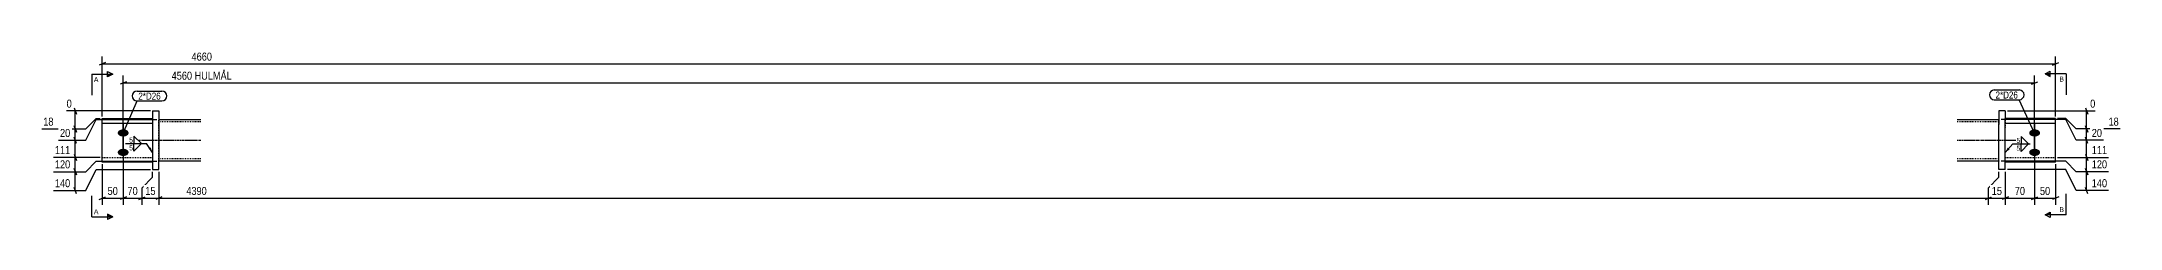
# Model space of a CAD drawing. Header units: millimetres. Extents: x 7 to 27379, y 7 to 415.
# Drawn here: x 16857 to 21816, y 12 to 415 of the extents above; entities that cross this region are included whole.
import ezdxf

# ---------------------------------------------------------------- set-up
doc = ezdxf.new("R2010")
doc.units = ezdxf.units.MM
doc.linetypes.add('DXK_LINE_DOT2', pattern=[3.9198, 1.9599, -1.9599])
doc.linetypes.add('DXK_LINE_DOT3', pattern=[5.9187, 2.979, -0.9799, 0.9799, -0.9799])
for name, color, linetype in [('MÅLSÆTNING', 7, 'Continuous'), ('STÅL', 7, 'Continuous'), ('TEKST', 7, 'Continuous')]:
    doc.layers.add(name, color=color, linetype=linetype)
doc.styles.add('Arial', font='ARIAL.TTF', dxfattribs={"height": 0.2})
doc.styles.add('Arial Narrow', font='ARIALN.TTF', dxfattribs={"height": 0.2})

msp = doc.modelspace()

# ---------------------------------------------------------------- hatches: boundary and pattern name
at = {"layer": 'STÅL', "linetype": 'Continuous'}
for points in [[(17051.7, 227.2), (17054.4, 227), (17057, 226.4), (17059.3, 225.5), (17061.4, 224.3), (17063, 222.8), (17064.1, 221.2), (17064.6, 219.4), (17064.6, 217.6), (17064.1, 215.9), (17063, 214.2), (17061.4, 212.8), (17059.3, 211.6), (17057, 210.7), (17054.4, 210.1), (17051.7, 209.9), (17049, 210.1), (17046.4, 210.7), (17044.1, 211.6), (17042, 212.8), (17040.4, 214.2), (17039.3, 215.9), (17038.8, 217.6), (17038.8, 219.4), (17039.3, 221.2), (17040.4, 222.8), (17042, 224.3), (17044.1, 225.5), (17046.4, 226.4), (17049, 227)], [(21611.7, 227.2), (21614.4, 227), (21617, 226.4), (21619.3, 225.5), (21621.4, 224.3), (21623, 222.8), (21624.1, 221.2), (21624.6, 219.4), (21624.6, 217.6), (21624.1, 215.9), (21623, 214.2), (21621.4, 212.8), (21619.3, 211.6), (21617, 210.7), (21614.4, 210.1), (21611.7, 209.9), (21609, 210.1), (21606.4, 210.7), (21604.1, 211.6), (21602, 212.8), (21600.4, 214.2), (21599.3, 215.9), (21598.8, 217.6), (21598.8, 219.4), (21599.3, 221.2), (21600.4, 222.8), (21602, 224.3), (21604.1, 225.5), (21606.4, 226.4), (21609, 227)], [(17051.7, 180.8), (17054.4, 180.6), (17057, 180), (17059.3, 179.1), (17061.4, 177.9), (17063, 176.5), (17064.1, 174.8), (17064.6, 173.1), (17064.6, 171.3), (17064.1, 169.5), (17063, 167.9), (17061.4, 166.4), (17059.3, 165.2), (17057, 164.3), (17054.4, 163.7), (17051.7, 163.5), (17049, 163.7), (17046.4, 164.3), (17044.1, 165.2), (17042, 166.4), (17040.4, 167.9), (17039.3, 169.5), (17038.8, 171.3), (17038.8, 173.1), (17039.3, 174.8), (17040.4, 176.5), (17042, 177.9), (17044.1, 179.1), (17046.4, 180), (17049, 180.6)], [(21611.7, 180.8), (21614.4, 180.6), (21617, 180), (21619.3, 179.1), (21621.4, 177.9), (21623, 176.5), (21624.1, 174.8), (21624.6, 173.1), (21624.6, 171.3), (21624.1, 169.5), (21623, 167.9), (21621.4, 166.4), (21619.3, 165.2), (21617, 164.3), (21614.4, 163.7), (21611.7, 163.5), (21609, 163.7), (21606.4, 164.3), (21604.1, 165.2), (21602, 166.4), (21600.4, 167.9), (21599.3, 169.5), (21598.8, 171.3), (21598.8, 173.1), (21599.3, 174.8), (21600.4, 176.5), (21602, 177.9), (21604.1, 179.1), (21606.4, 180), (21609, 180.6)]]:
    msp.add_hatch(color=96, dxfattribs=at).paths.add_polyline_path(points)
at = {"layer": 'TEKST', "linetype": 'Continuous'}
msp.add_hatch(color=3, dxfattribs=at).paths.add_polyline_path([(17117.3, 184.1), (17121.7, 172.1), (17112.1, 180.6)])

# ---------------------------------------------------------------- linework, layer by layer
at = {"layer": 'MÅLSÆTNING', "color": 7, "linetype": 'Continuous'}
for p, q in [((17001.7, 258), (17001.7, 401.3)), ((21661.7, 258), (21661.7, 401.3)), ((17009.2, 386.6), (16994.2, 380.6)), ((17051.7, 176.7), (17051.7, 355.7)), ((21611.7, 176.7), (21611.7, 355.7)), ((21654.2, 380.6), (21669.2, 386.6)), ((17059.2, 340.9), (17044.2, 334.9)), ((17051.7, 337.9), (21611.7, 337.9)), ((21604.2, 334.9), (21619.2, 340.9)), ((17116.7, 271), (16916.8, 271)), ((16934.5, 278.5), (16940.5, 263.5)), ((16937.5, 228), (16937.5, 271)), ((16962.5, 228), (16987.5, 253)), ((16962.5, 228), (16987.5, 253)), ((16962.5, 201), (16987.5, 251)), ((16962.5, 201), (16987.5, 251)), ((16987.5, 253), (16996.7, 253)), ((16987.5, 253), (16996.7, 253)), ((16987.5, 251), (17131.7, 251)), ((16987.5, 251), (17131.7, 251)), ((21685.9, 251), (21531.7, 251)), ((21685.9, 251), (21531.7, 251)), ((21546.7, 271), (21756.6, 271)), ((21685.9, 253), (21666.7, 253)), ((21685.9, 253), (21666.7, 253)), ((21710.9, 228), (21685.9, 253)), ((21710.9, 228), (21685.9, 253)), ((21710.9, 201), (21685.9, 251)), ((21710.9, 201), (21685.9, 251)), ((21732.9, 278.5), (21738.9, 263.5)), ((21735.9, 228), (21735.9, 271)), ((16857.3, 228), (16962.5, 228)), ((16857.3, 228), (16962.5, 228)), ((16940.5, 220.5), (16934.5, 235.5)), ((16934.5, 235.5), (16940.5, 220.5)), ((21816.1, 228), (21710.9, 228)), ((21816.1, 228), (21710.9, 228)), ((21738.9, 220.5), (21732.9, 235.5)), ((21732.9, 235.5), (21738.9, 220.5)), ((16996.7, 160.2), (16885.2, 160.2)), ((16934.5, 167.7), (16940.5, 152.7)), ((16937.5, 126), (16937.5, 160.2)), ((16962.5, 126), (16987.5, 151)), ((16962.5, 126), (16987.5, 151)), ((16987.5, 151), (17131.7, 151)), ((16987.5, 151), (17131.7, 151)), ((17051.7, 161.5), (17051.7, 46.8)), ((21685.9, 151), (21531.7, 151)), ((21685.9, 151), (21531.7, 151)), ((21611.7, 161.5), (21611.7, 46.8)), ((21666.7, 160.2), (21788.3, 160.2)), ((21710.9, 126), (21685.9, 151)), ((21710.9, 126), (21685.9, 151)), ((21732.9, 167.7), (21738.9, 152.7)), ((21735.9, 126), (21735.9, 160.2)), ((16885.2, 126), (16962.5, 126)), ((16885.2, 126), (16962.5, 126)), ((16940.5, 118.5), (16934.5, 133.5)), ((16934.5, 133.5), (16940.5, 118.5)), ((16937.5, 81), (16937.5, 126)), ((16987.5, 131), (17116.7, 131)), ((17001.7, 144), (17001.7, 46.8)), ((17096.7, 87.8), (17121.7, 112.8)), ((17121.7, 112.8), (17121.7, 126)), ((17121.7, 112.8), (17121.7, 126)), ((17136.7, 126), (17136.7, 46.8)), ((17136.7, 126), (17136.7, 46.8)), ((21501.7, 87.8), (21526.7, 112.8)), ((21501.7, 87.8), (21526.7, 112.8)), ((21526.7, 112.8), (21526.7, 126)), ((21526.7, 112.8), (21526.7, 126)), ((21541.7, 126), (21541.7, 46.8)), ((21685.9, 131), (21546.7, 131)), ((21661.7, 144), (21661.7, 46.8)), ((21710.9, 81), (21685.9, 131)), ((21788.3, 126), (21710.9, 126)), ((21788.3, 126), (21710.9, 126)), ((21738.9, 118.5), (21732.9, 133.5)), ((21732.9, 133.5), (21738.9, 118.5)), ((21735.9, 81), (21735.9, 126)), ((16885.2, 81), (16962.5, 81)), ((16940.5, 73.5), (16934.5, 88.5)), ((16994.2, 59.8), (17009.2, 65.8)), ((17059.2, 65.8), (17044.2, 59.8)), ((17051.7, 62.8), (17096.7, 62.8)), ((17089.2, 59.8), (17104.2, 65.8)), ((17096.7, 46.8), (17096.7, 87.8)), ((17144.2, 65.8), (17129.2, 59.8)), ((17144.2, 65.8), (17129.2, 59.8)), ((17136.7, 62.8), (21501.7, 62.8)), ((21494.2, 59.8), (21509.2, 65.8)), ((21494.2, 59.8), (21509.2, 65.8)), ((21501.7, 46.8), (21501.7, 87.8)), ((21501.7, 46.8), (21501.7, 87.8)), ((21549.2, 65.8), (21534.2, 59.8)), ((21541.7, 62.8), (21611.7, 62.8)), ((21604.2, 59.8), (21619.2, 65.8)), ((21669.2, 65.8), (21654.2, 59.8)), ((21788.3, 81), (21710.9, 81)), ((21738.9, 73.5), (21732.9, 88.5))]:
    msp.add_line(p, q, dxfattribs=at)
at = {"layer": 'STÅL', "color": 2, "linetype": 'Continuous'}
for p, q in [((17001.7, 149), (17001.7, 253)), ((17001.7, 253), (17121.7, 253)), ((17121.7, 271), (17136.7, 271)), ((17121.7, 271), (17121.7, 253)), ((17121.7, 253), (17121.7, 229.9)), ((17136.7, 271), (17136.7, 249.1)), ((17136.7, 251), (17236.7, 251)), ((17136.7, 249.1), (17136.7, 152.8)), ((21426.7, 251), (21526.7, 251)), ((21526.7, 271), (21526.7, 249.1)), ((21541.7, 271), (21526.7, 271)), ((21526.7, 249.1), (21526.7, 239)), ((21541.7, 271), (21541.7, 253)), ((21661.7, 253), (21541.7, 253)), ((21541.7, 229.9), (21541.7, 253)), ((21661.7, 149), (21661.7, 253)), ((17001.7, 241.7), (17121.7, 241.7)), ((17121.7, 229.9), (17121.7, 131)), ((21526.7, 152.8), (21526.7, 239)), ((21541.7, 241.7), (21661.7, 241.7)), ((21541.7, 131), (21541.7, 229.9)), ((17121.7, 149), (17001.7, 149)), ((17136.7, 131), (17136.7, 152.8)), ((17236.7, 151), (17136.7, 151)), ((21526.7, 151), (21426.7, 151)), ((21526.7, 131), (21526.7, 152.8)), ((21661.7, 149), (21541.7, 149)), ((17121.7, 131), (17136.7, 131)), ((21541.7, 131), (21526.7, 131))]:
    msp.add_line(p, q, dxfattribs=at)
at = {"layer": 'STÅL', "color": 7, "linetype": 'DXK_LINE_DOT2'}
for p, q in [((17121.7, 253), (17121.7, 241.7)), ((17136.7, 251), (17136.7, 250.1)), ((17136.7, 250.1), (17136.7, 249.1)), ((17136.7, 152.8), (17136.7, 249.1)), ((21526.7, 251), (21526.7, 250.1)), ((21526.7, 250.1), (21526.7, 249.1)), ((21526.7, 152.8), (21526.7, 249.1)), ((21541.7, 253), (21541.7, 229.9)), ((17121.7, 241.7), (17121.7, 149)), ((17236.7, 245), (17136.7, 245)), ((21526.7, 245), (21426.7, 245)), ((21541.7, 149), (21541.7, 229.9)), ((17001.7, 160.2), (17121.7, 160.2)), ((17236.7, 157), (17136.7, 157)), ((17136.7, 151), (17136.7, 152.8)), ((21526.7, 157), (21426.7, 157)), ((21526.7, 151.9), (21526.7, 152.8)), ((21526.7, 151.9), (21526.7, 151)), ((21541.7, 160.2), (21661.7, 160.2))]:
    msp.add_line(p, q, dxfattribs=at)
at = {"layer": 'STÅL', "color": 96, "linetype": 'Continuous'}
for p, q in [((17051.7, 241), (17051.7, 177.3)), ((21611.7, 241), (21611.7, 177.3)), ((17051.7, 194.6), (17051.7, 131)), ((21611.7, 194.6), (21611.7, 131))]:
    msp.add_line(p, q, dxfattribs=at)
at = {"layer": 'STÅL', "color": 7, "linetype": 'DXK_LINE_DOT3'}
for p, q in [((17086.7, 201), (17236.7, 201)), ((21426.7, 201), (21576.7, 201))]:
    msp.add_line(p, q, dxfattribs=at)
at = {"layer": 'TEKST', "color": 3, "linetype": 'Continuous'}
msp.add_line((17121.7, 172.1), (17107.3, 193.2), dxfattribs=at)

# ---------------------------------------------------------------- next in the draw order: wipeouts: each hides what was drawn before it
at = {"color": 0}
for points, layer in [([(21500.1, 341.7), (21500.1, 369.7), (17163.3, 369.7), (17163.3, 341.7)], 'MÅLSÆTNING'), ([(17090.4, 66.5), (17090.4, 94.5), (17058, 94.5), (17058, 66.5)], 'MÅLSÆTNING'), ([(21440.1, 66.5), (21440.1, 94.5), (17198.3, 94.5), (17198.3, 66.5)], 'MÅLSÆTNING'), ([(21592.9, 66.5), (21592.9, 94.5), (21560.5, 94.5), (21560.5, 66.5)], 'MÅLSÆTNING'), ([(17141.2, 298.2), (17141.2, 315.7), (17087.9, 315.7), (17087.9, 298.2)], 'TEKST'), ([(17074.6, 194.7), (17074.6, 209.2), (17065, 209.2), (17065, 194.7)], 'TEKST'), ([(21577, 193.8), (21577, 208.3), (21567.4, 208.3), (21567.4, 193.8)], 'TEKST')]:
    msp.add_wipeout(points, dxfattribs=at).dxf.layer = layer
at = {"color": 0, "linetype": 'Continuous'}
for points, layer in [([(16933, 275), (16933, 303), (16912.8, 303), (16912.8, 275)], 'MÅLSÆTNING'), ([(21760.6, 275), (21760.6, 303), (21740.4, 303), (21740.4, 275)], 'MÅLSÆTNING'), ([(16929.4, 164.2), (16929.4, 192.2), (16884.8, 192.2), (16884.8, 164.2)], 'MÅLSÆTNING'), ([(21788.7, 164.2), (21788.7, 192.2), (21744.1, 192.2), (21744.1, 164.2)], 'MÅLSÆTNING'), ([(16992.8, 340), (16992.8, 352.5), (16981.7, 352.5), (16981.7, 340)], 'TEKST'), ([(21681.7, 341.2), (21681.7, 353.7), (21670.6, 353.7), (21670.6, 341.2)], 'TEKST'), ([(16992.8, 24.5), (16992.8, 37), (16981.7, 37), (16981.7, 24.5)], 'TEKST')]:
    msp.add_wipeout(points, dxfattribs=at).dxf.layer = layer

# ---------------------------------------------------------------- next in the draw order: hatches: boundary and pattern name
at = {"layer": 'TEKST', "linetype": 'Continuous'}
for points in [[(17014.2, 352.5), (17014.2, 358.7), (17026.7, 358.7)], [(21649.2, 359.9), (21649.2, 353.7), (21636.7, 359.9)], [(17014.2, 18.3), (17014.2, 24.5), (17026.7, 18.3)]]:
    msp.add_hatch(color=30, dxfattribs=at).paths.add_polyline_path(points)

# ---------------------------------------------------------------- next in the draw order: linework, layer by layer
at = {"layer": 'MÅLSÆTNING', "color": 7, "linetype": 'Continuous'}
for p, q in [((17001.7, 383.6), (21661.7, 383.6)), ((16897.3, 201), (16962.5, 201)), ((16897.3, 201), (16962.5, 201)), ((16940.5, 193.5), (16934.5, 208.5)), ((16940.5, 193.5), (16934.5, 208.5)), ((16937.5, 201), (16937.5, 228)), ((16937.5, 160.2), (16937.5, 201)), ((21776.1, 201), (21710.9, 201)), ((21776.1, 201), (21710.9, 201)), ((21738.9, 193.5), (21732.9, 208.5)), ((21738.9, 193.5), (21732.9, 208.5)), ((21735.9, 201), (21735.9, 228)), ((21735.9, 160.2), (21735.9, 201)), ((16996.7, 160.2), (16885.2, 160.2)), ((16934.5, 167.7), (16940.5, 152.7)), ((17051.7, 161.5), (17051.7, 46.8)), ((21611.7, 161.5), (21611.7, 46.8)), ((21666.7, 160.2), (21788.3, 160.2)), ((21732.9, 167.7), (21738.9, 152.7)), ((17096.7, 87.8), (17121.7, 112.8)), ((21541.7, 126), (21541.7, 46.8)), ((17001.7, 62.8), (17051.7, 62.8)), ((17059.2, 65.8), (17044.2, 59.8)), ((17089.2, 59.8), (17104.2, 65.8)), ((17096.7, 46.8), (17096.7, 87.8)), ((17096.7, 62.8), (17136.7, 62.8)), ((21501.7, 62.8), (21541.7, 62.8)), ((21549.2, 65.8), (21534.2, 59.8)), ((21604.2, 59.8), (21619.2, 65.8)), ((21611.7, 62.8), (21661.7, 62.8))]:
    msp.add_line(p, q, dxfattribs=at)
at = {"layer": 'TEKST', "color": 7, "linetype": 'Continuous'}
for p, q in [((16976.7, 358.7), (16976.7, 308.7)), ((16976.7, 358.7), (17026.7, 358.7)), ((21686.7, 359.9), (21636.7, 359.9)), ((21686.7, 359.9), (21686.7, 309.9)), ((16976.7, 18.3), (16976.7, 68.3)), ((16976.7, 18.3), (17026.7, 18.3))]:
    msp.add_line(p, q, dxfattribs=at)
at = {"layer": 'TEKST', "color": 30, "linetype": 'Continuous'}
for p, q in [((17014.2, 352.5), (17014.2, 365)), ((17014.2, 365), (17026.7, 358.7)), ((17026.7, 358.7), (17014.2, 352.5)), ((21636.7, 359.9), (21649.2, 366.2)), ((21636.7, 359.9), (21649.2, 353.7)), ((21649.2, 353.7), (21649.2, 366.2)), ((17026.7, 18.3), (17014.2, 24.5)), ((17014.2, 24.5), (17014.2, 12)), ((17026.7, 18.3), (17014.2, 12))]:
    msp.add_line(p, q, dxfattribs=at)
at = {"layer": 'TEKST', "color": 3, "linetype": 'Continuous'}
for p, q in [((17095, 193.2), (17077.1, 211.1)), ((17077.1, 211.1), (17077.1, 193.2)), ((21597.4, 192.3), (21579.5, 210.1)), ((21579.5, 210.1), (21579.5, 192.3)), ((17077.1, 193.2), (17095, 193.2)), ((21579.5, 192.3), (21597.4, 192.3))]:
    msp.add_line(p, q, dxfattribs=at)

# ---------------------------------------------------------------- next in the draw order: texts
at = {"layer": 'MÅLSÆTNING', "color": 3, "style": 'Arial Narrow'}
for s, height, p in [('4560 HULMÅL', 19.089, (17167.3, 345.7)), ('70', 19.09, (17062, 70.5)), ('4390', 19.09, (17202.3, 70.5)), ('70', 19.09, (21564.5, 70.5))]:
    msp.add_text(s, height=height, dxfattribs=at).set_placement(p)
at = {"layer": 'MÅLSÆTNING', "color": 3, "linetype": 'Continuous', "style": 'Arial Narrow'}
for s, height, p in [('0', 19.1, (16916.8, 279)), ('0', 19.1, (21744.4, 279)), ('111', 19.09, (16888.8, 168.2)), ('111', 19.09, (21748.1, 168.2))]:
    msp.add_text(s, height=height, dxfattribs=at).set_placement(p)
at = {"layer": 'TEKST', "color": 3, "linetype": 'Continuous', "style": 'Arial'}
for s, p in [('A', (16981.7, 340)), ('B', (21670.6, 341.2)), ('A', (16981.7, 24.5))]:
    msp.add_text(s, height=11.9, dxfattribs=at).set_placement(p)

# ---------------------------------------------------------------- next in the draw order: wipeouts: each hides what was drawn before it
at = {"color": 0, "linetype": 'Continuous'}
for points in [[(16889.4, 232), (16889.4, 260), (16857, 260), (16857, 232)], [(21816.5, 232), (21816.5, 260), (21784.1, 260), (21784.1, 232)]]:
    msp.add_wipeout(points, dxfattribs=at).dxf.layer = 'MÅLSÆTNING'
at = {"color": 0}
for points in [[(17141.2, 298.2), (17141.2, 315.7), (17087.9, 315.7), (17087.9, 298.2)], [(21571.9, 300.8), (21571.9, 318.3), (21518.6, 318.3), (21518.6, 300.8)]]:
    msp.add_wipeout(points, dxfattribs=at).dxf.layer = 'TEKST'

# ---------------------------------------------------------------- next in the draw order: linework, layer by layer
at = {"layer": 'TEKST', "color": 7, "linetype": 'Continuous'}
for p, q in [((17084.9, 318.7), (17144.2, 318.7)), ((17051.7, 218.1), (17084.9, 295.2)), ((17084.9, 295.2), (17144.2, 295.2))]:
    msp.add_line(p, q, dxfattribs=at)
for centre, start, end in [((17084.9, 307), 90, 270), ((17144.2, 307), 270, 90)]:
    msp.add_arc(centre, 11.7, start, end, dxfattribs=at)

# ---------------------------------------------------------------- next in the draw order: texts
at = {"layer": 'MÅLSÆTNING', "color": 3, "linetype": 'Continuous', "style": 'Arial Narrow'}
for p in [(16861, 236), (21788.1, 236)]:
    msp.add_text('18', height=19.09, dxfattribs=at).set_placement(p)
at = {"layer": 'TEKST', "color": 3, "style": 'Arial Narrow'}
msp.add_text('2*D26', height=16.7, dxfattribs=at).set_placement((17087.9, 298.2))

# ---------------------------------------------------------------- next in the draw order: wipeouts: each hides what was drawn before it
at = {"color": 0}
for points, layer in [([(21452.6, 387.3), (21452.6, 415.3), (17210.8, 415.3), (17210.8, 387.3)], 'MÅLSÆTNING'), ([(17042.9, 66.5), (17042.9, 94.5), (17010.5, 94.5), (17010.5, 66.5)], 'MÅLSÆTNING'), ([(17132.9, 66.5), (17132.9, 94.5), (17100.5, 94.5), (17100.5, 66.5)], 'MÅLSÆTNING'), ([(21537.9, 66.5), (21537.9, 94.5), (21505.5, 94.5), (21505.5, 66.5)], 'MÅLSÆTNING'), ([(21652.9, 66.5), (21652.9, 94.5), (21620.5, 94.5), (21620.5, 66.5)], 'MÅLSÆTNING'), ([(21571.9, 300.8), (21571.9, 318.3), (21518.6, 318.3), (21518.6, 300.8)], 'TEKST')]:
    msp.add_wipeout(points, dxfattribs=at).dxf.layer = layer
at = {"color": 0, "linetype": 'Continuous'}
for points, layer in [([(16929.4, 130), (16929.4, 158), (16884.8, 158), (16884.8, 130)], 'MÅLSÆTNING'), ([(21788.7, 130), (21788.7, 158), (21744.1, 158), (21744.1, 130)], 'MÅLSÆTNING'), ([(17074.6, 176), (17074.6, 190.5), (17065, 190.5), (17065, 176)], 'TEKST'), ([(21577, 175), (21577, 189.5), (21567.4, 189.5), (21567.4, 175)], 'TEKST')]:
    msp.add_wipeout(points, dxfattribs=at).dxf.layer = layer

# ---------------------------------------------------------------- next in the draw order: hatches: boundary and pattern name
at = {"layer": 'TEKST', "linetype": 'Continuous'}
msp.add_hatch(color=3, dxfattribs=at).paths.add_polyline_path([(21552.3, 179.3), (21541.7, 172.1), (21547.7, 183.5)])

# ---------------------------------------------------------------- next in the draw order: linework, layer by layer
at = {"layer": 'MÅLSÆTNING', "color": 7, "linetype": 'Continuous'}
msp.add_line((16962.5, 81), (16987.5, 131), dxfattribs=at)
at = {"layer": 'TEKST', "color": 7, "linetype": 'Continuous'}
for p, q in [((21515.6, 321.3), (21574.9, 321.3)), ((21515.6, 297.8), (21574.9, 297.8)), ((21611.7, 218.1), (21574.9, 297.8))]:
    msp.add_line(p, q, dxfattribs=at)
at = {"layer": 'TEKST', "color": 3, "linetype": 'Continuous'}
for p, q in [((17057.2, 193.2), (17107.3, 193.2)), ((17077.1, 193.2), (17095, 193.2)), ((17095, 193.2), (17077.1, 175.4)), ((17077.1, 175.4), (17077.1, 193.2)), ((21541.7, 172.1), (21559.6, 192.3)), ((21559.6, 192.3), (21601, 192.3)), ((21579.5, 192.3), (21597.4, 192.3)), ((21597.4, 192.3), (21579.5, 174.4)), ((21579.5, 174.4), (21579.5, 192.3))]:
    msp.add_line(p, q, dxfattribs=at)
at = {"layer": 'TEKST', "color": 7, "linetype": 'Continuous'}
for centre, start, end in [((21515.6, 309.5), 90, 270), ((21574.9, 309.5), 270, 90)]:
    msp.add_arc(centre, 11.7, start, end, dxfattribs=at)

# ---------------------------------------------------------------- next in the draw order: texts
at = {"layer": 'MÅLSÆTNING', "color": 3, "style": 'Arial Narrow'}
for s, p in [('4660', (17214.8, 391.3)), ('50', (17014.5, 70.5)), ('15', (17104.5, 70.5)), ('15', (21509.5, 70.5)), ('50', (21624.5, 70.5))]:
    msp.add_text(s, height=19.09, dxfattribs=at).set_placement(p)
at = {"layer": 'TEKST', "color": 3, "style": 'Arial Narrow'}
for s, height, p in [('2*D26', 16.7, (21518.6, 300.8)), ('5', 11.9, (17066, 195.7)), ('5', 11.9, (21568.4, 194.8))]:
    msp.add_text(s, height=height, dxfattribs=at).set_placement(p)
at = {"layer": 'TEKST', "color": 3, "linetype": 'Continuous', "style": 'Arial Narrow'}
for p in [(17066, 177), (21568.4, 176)]:
    msp.add_text('5', height=11.9, dxfattribs=at).set_placement(p)

# ---------------------------------------------------------------- next in the draw order: wipeouts: each hides what was drawn before it
at = {"color": 0, "linetype": 'Continuous'}
for points, layer in [([(16929.4, 205), (16929.4, 233), (16897, 233), (16897, 205)], 'MÅLSÆTNING'), ([(21776.5, 205), (21776.5, 233), (21744.1, 233), (21744.1, 205)], 'MÅLSÆTNING'), ([(16929.4, 85), (16929.4, 113), (16884.8, 113), (16884.8, 85)], 'MÅLSÆTNING'), ([(21788.7, 85), (21788.7, 113), (21744.1, 113), (21744.1, 85)], 'MÅLSÆTNING'), ([(21681.7, 29.5), (21681.7, 42), (21670.6, 42), (21670.6, 29.5)], 'TEKST')]:
    msp.add_wipeout(points, dxfattribs=at).dxf.layer = layer

# ---------------------------------------------------------------- next in the draw order: hatches: boundary and pattern name
at = {"layer": 'TEKST', "linetype": 'Continuous'}
msp.add_hatch(color=30, dxfattribs=at).paths.add_polyline_path([(21649.2, 29.5), (21649.2, 23.2), (21636.7, 23.2)])

# ---------------------------------------------------------------- next in the draw order: linework, layer by layer
at = {"layer": 'TEKST', "color": 7, "linetype": 'Continuous'}
for q in [(21686.7, 73.2), (21636.7, 23.2)]:
    msp.add_line((21686.7, 23.2), q, dxfattribs=at)
at = {"layer": 'TEKST', "color": 30, "linetype": 'Continuous'}
for p, q in [((21636.7, 23.2), (21649.2, 29.5)), ((21649.2, 17), (21636.7, 23.2)), ((21649.2, 29.5), (21649.2, 17))]:
    msp.add_line(p, q, dxfattribs=at)

# ---------------------------------------------------------------- next in the draw order: texts
at = {"layer": 'MÅLSÆTNING', "color": 3, "linetype": 'Continuous', "style": 'Arial Narrow'}
for s, p in [('20', (16901, 209)), ('20', (21748.1, 209)), ('120', (16888.8, 134)), ('120', (21748.1, 134)), ('140', (16888.8, 89)), ('140', (21748.1, 89))]:
    msp.add_text(s, height=19.09, dxfattribs=at).set_placement(p)
at = {"layer": 'TEKST', "color": 3, "linetype": 'Continuous', "style": 'Arial'}
msp.add_text('B', height=11.9, dxfattribs=at).set_placement((21670.6, 29.5))

doc.saveas('drawing.dxf')
